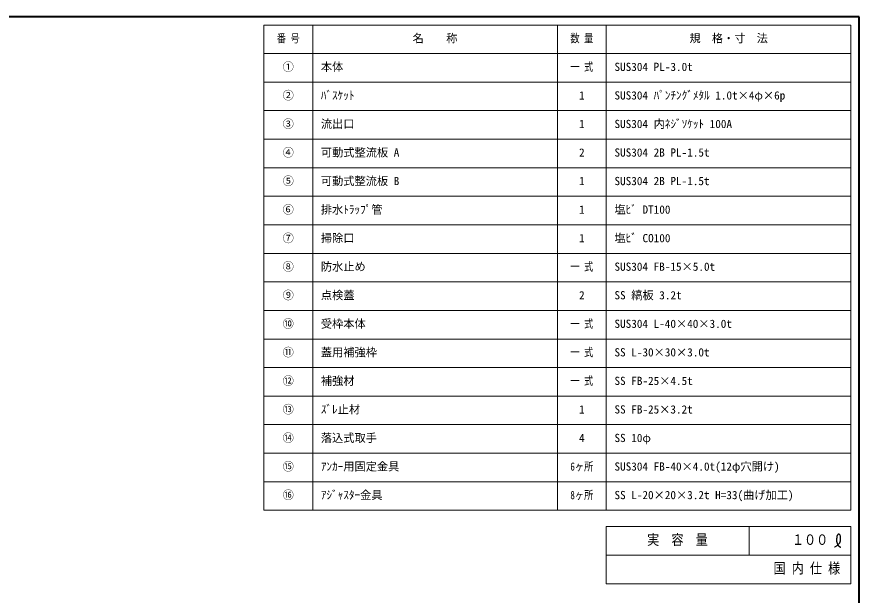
# Model space of a CAD drawing. Units: millimetres at full size, sheet at 1:10; details may follow other scales. Extents: x -2096 to 1954, y -1296 to 1514.
# Drawn here: x -112 to 1954, y 96 to 1514 of the extents above; entities that cross this region are included whole.
import ezdxf
from ezdxf.enums import TextEntityAlignment as Align

# ---------------------------------------------------------------- set-up
doc = ezdxf.new("R2010")
doc.units = ezdxf.units.MM
doc.header["$LTSCALE"] = 10
doc.layers.add('0-0_ﾚｲﾔ1', color=4, linetype='Continuous', lineweight=9)
doc.styles.add('ＭＳ ゴシック', font='')
doc.styles.get('ＭＳ ゴシック').set_extended_font_data('MS Gothic')

msp = doc.modelspace()

# ---------------------------------------------------------------- linework, layer by layer
at = {"layer": '0-0_ﾚｲﾔ1', "color": 1, "lineweight": 40}
for p, q in [((1953.78, 1514.05), (-2096.22, 1514.05)), ((1953.78, -1295.95), (1953.78, 1514.05))]:
    msp.add_line(p, q, dxfattribs=at)
at = {"layer": '0-0_ﾚｲﾔ1', "color": 3, "lineweight": 18}
for p, q in [((1933.78, 1494.05), (493.78, 1494.05)), ((493.78, 304.05), (493.78, 1494.05)), ((613.78, 304.05), (613.78, 1494.05)), ((1213.78, 304.05), (1213.78, 1494.05)), ((1333.78, 304.05), (1333.78, 1494.05)), ((1933.78, 304.05), (1933.78, 1494.05)), ((1933.78, 1424.05), (493.78, 1424.05)), ((1933.78, 1354.05), (493.78, 1354.05)), ((1933.78, 1284.05), (493.78, 1284.05)), ((1933.78, 1214.05), (493.78, 1214.05)), ((1933.78, 1144.05), (493.78, 1144.05)), ((1933.78, 1074.05), (493.78, 1074.05)), ((1933.78, 1004.05), (493.78, 1004.05)), ((1933.78, 934.05), (493.78, 934.05)), ((1933.78, 864.05), (493.78, 864.05)), ((1933.78, 794.05), (493.78, 794.05)), ((1933.78, 724.05), (493.78, 724.05)), ((1933.78, 654.05), (493.78, 654.05)), ((1933.78, 584.05), (493.78, 584.05)), ((1933.78, 514.05), (493.78, 514.05)), ((1933.78, 444.05), (493.78, 444.05)), ((1933.78, 374.05), (493.78, 374.05)), ((1933.78, 304.05), (493.78, 304.05)), ((1333.78, 264.05), (1933.78, 264.05)), ((1333.78, 264.05), (1333.78, 124.05)), ((1683.78, 264.05), (1683.78, 194.05)), ((1933.78, 264.05), (1933.78, 124.05)), ((1333.78, 194.05), (1933.78, 194.05)), ((1333.78, 124.05), (1933.78, 124.05))]:
    msp.add_line(p, q, dxfattribs=at)
at = {"layer": '0-0_ﾚｲﾔ1', "color": 5, "lineweight": 25}
for points in [[(1893.49, 214.04), (1894.3, 214.51), (1895.71, 215.33), (1897.1, 216.16), (1898.46, 217.03), (1899.81, 217.95), (1901.11, 218.92), (1901.85, 219.52), (1902.39, 219.99), (1903.29, 220.82), (1904.15, 221.71), (1904.95, 222.64), (1905.67, 223.62), (1906.32, 224.65), (1906.64, 225.28), (1906.88, 225.79), (1907.24, 226.69), (1907.53, 227.61), (1907.77, 228.55), (1907.96, 229.51), (1908.09, 230.47), (1908.15, 231.03), (1908.19, 231.61), (1908.24, 232.61), (1908.25, 233.6), (1908.23, 234.6), (1908.2, 235.6), (1908.17, 236.61), (1908.15, 237.2), (1908.13, 237.82), (1908.09, 238.89), (1908.01, 239.95), (1907.84, 241), (1907.56, 242), (1907.12, 242.97), (1906.78, 243.5), (1906.56, 243.79), (1906.14, 244.25), (1905.68, 244.67), (1905.17, 245.01)], [(1905.17, 245.01), (1904.64, 245.26), (1904.09, 245.4), (1903.77, 245.42), (1903.5, 245.4), (1903.04, 245.3), (1902.59, 245.13), (1902.16, 244.89), (1901.75, 244.59), (1901.37, 244.26), (1901.16, 244.05), (1900.88, 243.73), (1900.44, 243.13), (1900.08, 242.51), (1899.79, 241.85), (1899.54, 241.17), (1899.34, 240.48), (1899.24, 240.08), (1899.13, 239.57), (1898.98, 238.69), (1898.85, 237.8), (1898.76, 236.91), (1898.67, 236.01), (1898.6, 235.12), (1898.56, 234.6), (1898.51, 233.97), (1898.42, 232.9), (1898.34, 231.83), (1898.3, 230.76), (1898.3, 229.69), (1898.36, 228.63), (1898.42, 228.02), (1898.5, 227.49), (1898.68, 226.58), (1898.91, 225.67), (1899.19, 224.78), (1899.51, 223.9), (1899.85, 223.03), (1900.07, 222.54), (1900.23, 222.18)], [(1900.23, 222.18), (1900.51, 221.57), (1900.81, 220.96), (1901.12, 220.36), (1901.44, 219.77), (1901.78, 219.18), (1901.98, 218.84), (1902.23, 218.44), (1902.67, 217.76), (1903.14, 217.11), (1903.64, 216.49), (1904.18, 215.91), (1904.77, 215.4), (1905.14, 215.14), (1905.45, 214.94), (1906.01, 214.64), (1906.6, 214.37), (1907.21, 214.14), (1907.83, 213.93), (1908.47, 213.74), (1908.84, 213.63)]]:
    msp.add_lwpolyline(points, dxfattribs=at)

# ---------------------------------------------------------------- texts
at = {"layer": '0-0_ﾚｲﾔ1', "color": 7, "style": 'ＭＳ ゴシック'}
for s, height, width, p in [('番 号', 20.16, 0.8, (525.66, 1445.3)), ('数 量', 20.16, 0.8, (1245.66, 1445.3)), ('一 式', 20.16, 0.8, (1245.66, 1375.3)), ('一 式', 20.16, 0.8, (1245.66, 885.3)), ('一 式', 20.16, 0.8, (1245.66, 745.3)), ('一 式', 20.16, 0.8, (1245.66, 675.3)), ('一 式', 20.16, 0.8, (1245.66, 605.3)), ('6ヶ所', 20.16, 0.8, (1245.66, 395.3)), ('8ヶ所', 20.16, 0.8, (1245.66, 325.3)), ('実\u3000容\u3000量', 25.66, 0.85, (1433.78, 211.55)), ('１００', 25.66, 0.85, (1788.78, 211.55)), ('国 内 仕 様', 25.66, 0.85, (1743.78, 141.55))]:
    msp.add_text(s, height=height, dxfattribs=dict(at, width=width)).set_placement(p, align=Align.BOTTOM_LEFT)
for s, p in [('名\u3000\u3000称', (858.78, 1445.3)), ('規\u3000格・寸\u3000法', (1537.53, 1445.3)), ('①', (540.03, 1375.3)), ('本体', (633.78, 1375.3)), ('SUS304 PL-3.0t', (1353.78, 1375.3)), ('②', (540.03, 1305.3)), ('ﾊﾞｽｹｯﾄ', (633.78, 1305.3)), ('1', (1266.91, 1305.3)), ('SUS304 ﾊﾟﾝﾁﾝｸﾞﾒﾀﾙ 1.0t×4φ×6p', (1353.78, 1305.3)), ('③', (540.03, 1235.3)), ('流出口', (633.78, 1235.3)), ('1', (1266.91, 1235.3)), ('SUS304 内ﾈｼﾞｿｹｯﾄ 100A', (1353.78, 1235.3)), ('④', (540.03, 1165.3)), ('可動式整流板 A', (633.78, 1165.3)), ('2', (1266.91, 1165.3)), ('SUS304 2B PL-1.5t', (1353.78, 1165.3)), ('⑤', (540.03, 1095.3)), ('可動式整流板 B', (633.78, 1095.3)), ('1', (1266.91, 1095.3)), ('SUS304 2B PL-1.5t', (1353.78, 1095.3)), ('⑥', (540.03, 1025.3)), ('排水ﾄﾗｯﾌﾟ管', (633.78, 1025.3)), ('塩ﾋﾞ DT100', (1353.78, 1025.3)), ('1', (1266.91, 1025.3)), ('⑦', (540.03, 955.3)), ('掃除口', (633.78, 955.3)), ('1', (1266.91, 955.3)), ('塩ﾋﾞ CO100', (1353.78, 955.3)), ('⑧', (540.03, 885.3)), ('防水止め', (633.78, 885.3)), ('SUS304 FB-15×5.0t', (1353.78, 885.3)), ('⑨', (540.03, 815.3)), ('点検蓋', (633.78, 815.3)), ('2', (1266.91, 815.3)), ('SS 縞板 3.2t', (1353.78, 815.3)), ('⑩', (540.03, 745.3)), ('受枠本体', (633.78, 745.3)), ('SUS304 L-40×40×3.0t', (1353.78, 745.3)), ('⑪', (540.03, 675.3)), ('蓋用補強枠', (633.78, 675.3)), ('SS L-30×30×3.0t', (1353.78, 675.3)), ('⑫', (540.03, 605.3)), ('補強材', (633.78, 605.3)), ('SS FB-25×4.5t', (1353.78, 605.3)), ('⑬', (540.03, 535.3)), ('ｽﾞﾚ止材', (633.78, 535.3)), ('1', (1266.91, 535.3)), ('SS FB-25×3.2t', (1353.78, 535.3)), ('⑭', (540.03, 465.3)), ('落込式取手', (633.78, 465.3)), ('4', (1266.91, 465.3)), ('SS 10φ', (1353.78, 465.3)), ('⑮', (540.03, 395.3)), ('ｱﾝｶｰ用固定金具', (633.78, 395.3)), ('SUS304 FB-40×4.0t(12φ穴開け)', (1353.78, 395.3)), ('⑯', (540.03, 325.3)), ('ｱｼﾞｬｽﾀｰ金具', (633.78, 325.3)), ('SS L-20×20×3.2t H=33(曲げ加工)', (1353.78, 325.3))]:
    msp.add_text(s, height=20.16, dxfattribs=at).set_placement(p, align=Align.BOTTOM_LEFT)

doc.saveas('drawing.dxf')
